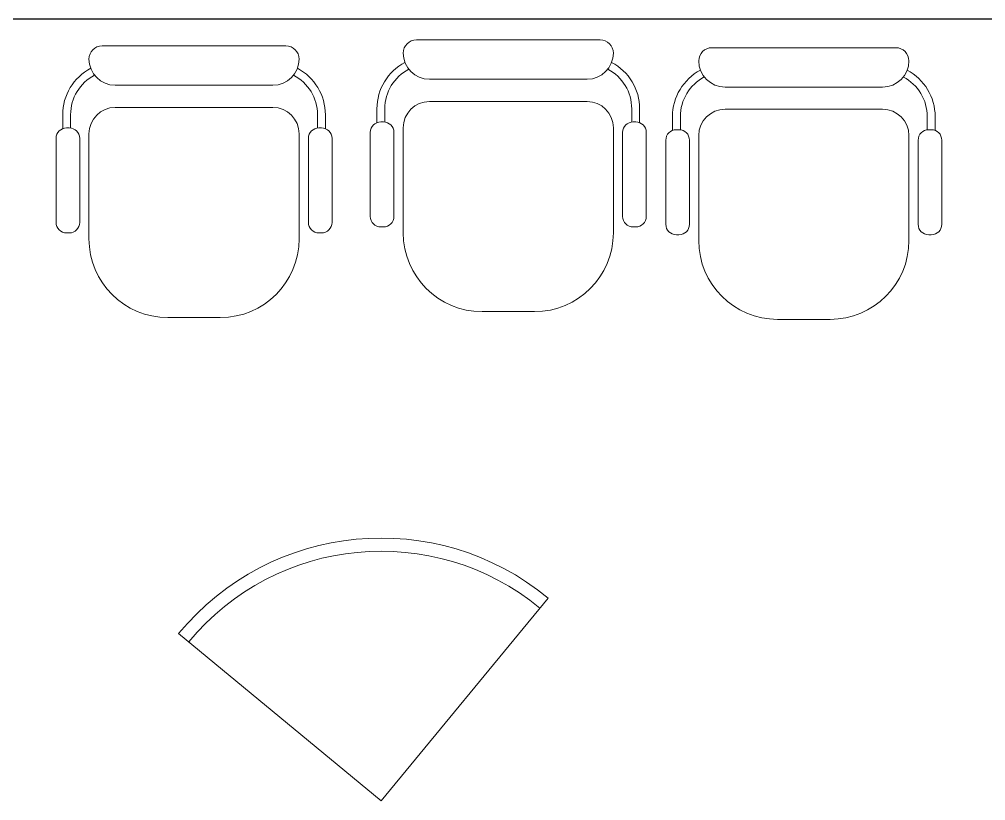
# Model space of a CAD drawing. Header units: millimetres. Extents: x -1911 to 4021, y -174 to 2851.
# Drawn here: x 3112.5 to 3311.2, y 1192.1 to 1352.8 of the extents above; entities that cross this region are included whole.
import ezdxf

# ---------------------------------------------------------------- set-up
doc = ezdxf.new("R2010")
doc.units = ezdxf.units.MM
doc.layers.add('ARREDI attrezzature - furniture', color=175, linetype='Continuous', lineweight=9)

msp = doc.modelspace()

# ---------------------------------------------------------------- linework, layer by layer
msp.add_line((3528.04, 1352.78), (2958.04, 1352.78))
at = {"layer": 'ARREDI attrezzature - furniture'}
for p, q in [((3167.3, 1347.32), (3129.5, 1347.32)), ((3231.91, 1348.55), (3194.11, 1348.55)), ((3292.67, 1346.94), (3254.87, 1346.94)), ((3292.67, 1346.94), (3254.87, 1346.94)), ((3292.67, 1346.94), (3254.87, 1346.94)), ((3292.67, 1346.94), (3254.87, 1346.94)), ((3126.8, 1344.62), (3126.8, 1344.62)), ((3126.8, 1344.62), (3126.8, 1344.62)), ((3126.8, 1344.62), (3126.8, 1344.62)), ((3170, 1344.62), (3170, 1344.62)), ((3170, 1344.62), (3170, 1344.62)), ((3170, 1344.62), (3170, 1344.62)), ((3252.17, 1344.24), (3252.17, 1344.24)), ((3252.17, 1344.24), (3252.17, 1344.24)), ((3252.17, 1344.24), (3252.17, 1344.24)), ((3252.17, 1344.24), (3252.17, 1344.24)), ((3252.17, 1344.24), (3252.17, 1344.24)), ((3252.17, 1344.24), (3252.17, 1344.24)), ((3295.37, 1344.24), (3295.37, 1344.24)), ((3295.37, 1344.24), (3295.37, 1344.24)), ((3295.37, 1344.24), (3295.37, 1344.24)), ((3295.37, 1344.24), (3295.37, 1344.24)), ((3295.37, 1344.24), (3295.37, 1344.24)), ((3295.37, 1344.24), (3295.37, 1344.24)), ((3132.2, 1339.22), (3164.6, 1339.22)), ((3132.2, 1339.22), (3164.6, 1339.22)), ((3132.2, 1339.22), (3164.6, 1339.22)), ((3132.2, 1339.22), (3164.6, 1339.22)), ((3132.2, 1339.22), (3164.6, 1339.22)), ((3132.2, 1339.22), (3164.6, 1339.22)), ((3196.81, 1340.45), (3229.21, 1340.45)), ((3196.81, 1340.45), (3229.21, 1340.45)), ((3196.81, 1340.45), (3229.21, 1340.45)), ((3196.81, 1340.45), (3229.21, 1340.45)), ((3196.81, 1340.45), (3229.21, 1340.45)), ((3196.81, 1340.45), (3229.21, 1340.45)), ((3257.57, 1338.84), (3289.97, 1338.84)), ((3257.57, 1338.84), (3289.97, 1338.84)), ((3257.57, 1338.84), (3289.97, 1338.84)), ((3257.57, 1338.84), (3289.97, 1338.84)), ((3257.57, 1338.84), (3289.97, 1338.84)), ((3257.57, 1338.84), (3289.97, 1338.84)), ((3229.21, 1335.89), (3196.81, 1335.89)), ((3229.21, 1335.89), (3196.81, 1335.89)), ((3229.21, 1335.89), (3196.81, 1335.89)), ((3229.21, 1335.89), (3196.81, 1335.89)), ((3229.21, 1335.89), (3196.81, 1335.89)), ((3229.21, 1335.89), (3196.81, 1335.89)), ((3121.4, 1333.16), (3121.4, 1330.31)), ((3121.4, 1333.16), (3121.4, 1330.31)), ((3121.4, 1333.16), (3121.4, 1330.31)), ((3121.4, 1333.16), (3121.4, 1330.31)), ((3121.4, 1333.16), (3121.4, 1330.31)), ((3121.4, 1333.16), (3121.4, 1330.31)), ((3123.02, 1333.16), (3123.02, 1330.44)), ((3123.02, 1333.16), (3123.02, 1330.44)), ((3123.02, 1333.16), (3123.02, 1330.44)), ((3123.02, 1333.16), (3123.02, 1330.44)), ((3123.02, 1333.16), (3123.02, 1330.44)), ((3123.02, 1333.16), (3123.02, 1330.44)), ((3164.6, 1334.66), (3132.2, 1334.66)), ((3164.6, 1334.66), (3132.2, 1334.66)), ((3164.6, 1334.66), (3132.2, 1334.66)), ((3164.6, 1334.66), (3132.2, 1334.66)), ((3164.6, 1334.66), (3132.2, 1334.66)), ((3164.6, 1334.66), (3132.2, 1334.66)), ((3173.78, 1333.16), (3173.78, 1330.44)), ((3173.78, 1333.16), (3173.78, 1330.44)), ((3173.78, 1333.16), (3173.78, 1330.44)), ((3173.78, 1333.16), (3173.78, 1330.44)), ((3173.78, 1333.16), (3173.78, 1330.44)), ((3173.78, 1333.16), (3173.78, 1330.44)), ((3175.4, 1333.16), (3175.4, 1330.31)), ((3175.4, 1333.16), (3175.4, 1330.31)), ((3175.4, 1333.16), (3175.4, 1330.31)), ((3175.4, 1333.16), (3175.4, 1330.31)), ((3175.4, 1333.16), (3175.4, 1330.31)), ((3175.4, 1333.16), (3175.4, 1330.31)), ((3186.01, 1334.39), (3186.01, 1331.54)), ((3186.01, 1334.39), (3186.01, 1331.54)), ((3186.01, 1334.39), (3186.01, 1331.54)), ((3186.01, 1334.39), (3186.01, 1331.54)), ((3186.01, 1334.39), (3186.01, 1331.54)), ((3186.01, 1334.39), (3186.01, 1331.54)), ((3187.63, 1334.39), (3187.63, 1331.67)), ((3187.63, 1334.39), (3187.63, 1331.67)), ((3187.63, 1334.39), (3187.63, 1331.67)), ((3187.63, 1334.39), (3187.63, 1331.67)), ((3187.63, 1334.39), (3187.63, 1331.67)), ((3187.63, 1334.39), (3187.63, 1331.67)), ((3238.39, 1334.39), (3238.39, 1331.67)), ((3238.39, 1334.39), (3238.39, 1331.67)), ((3238.39, 1334.39), (3238.39, 1331.67)), ((3238.39, 1334.39), (3238.39, 1331.67)), ((3238.39, 1334.39), (3238.39, 1331.67)), ((3238.39, 1334.39), (3238.39, 1331.67)), ((3240.01, 1334.39), (3240.01, 1331.54)), ((3240.01, 1334.39), (3240.01, 1331.54)), ((3240.01, 1334.39), (3240.01, 1331.54)), ((3240.01, 1334.39), (3240.01, 1331.54)), ((3240.01, 1334.39), (3240.01, 1331.54)), ((3240.01, 1334.39), (3240.01, 1331.54)), ((3289.97, 1334.29), (3257.57, 1334.29)), ((3289.97, 1334.29), (3257.57, 1334.29)), ((3289.97, 1334.29), (3257.57, 1334.29)), ((3289.97, 1334.29), (3257.57, 1334.29)), ((3289.97, 1334.29), (3257.57, 1334.29)), ((3289.97, 1334.29), (3257.57, 1334.29)), ((3186.8, 1331.69), (3187.34, 1331.69)), ((3186.8, 1331.69), (3187.34, 1331.69)), ((3186.8, 1331.69), (3187.34, 1331.69)), ((3186.8, 1331.69), (3187.34, 1331.69)), ((3186.8, 1331.69), (3187.34, 1331.69)), ((3186.8, 1331.69), (3187.34, 1331.69)), ((3239.22, 1331.69), (3238.68, 1331.69)), ((3239.22, 1331.69), (3238.68, 1331.69)), ((3239.22, 1331.69), (3238.68, 1331.69)), ((3239.22, 1331.69), (3238.68, 1331.69)), ((3239.22, 1331.69), (3238.68, 1331.69)), ((3239.22, 1331.69), (3238.68, 1331.69)), ((3246.77, 1332.79), (3246.77, 1329.94)), ((3246.77, 1332.79), (3246.77, 1329.94)), ((3246.77, 1332.79), (3246.77, 1329.94)), ((3246.77, 1332.79), (3246.77, 1329.94)), ((3246.77, 1332.79), (3246.77, 1329.94)), ((3246.77, 1332.79), (3246.77, 1329.94)), ((3248.39, 1332.79), (3248.39, 1330.07)), ((3248.39, 1332.79), (3248.39, 1330.07)), ((3248.39, 1332.79), (3248.39, 1330.07)), ((3248.39, 1332.79), (3248.39, 1330.07)), ((3248.39, 1332.79), (3248.39, 1330.07)), ((3248.39, 1332.79), (3248.39, 1330.07)), ((3299.15, 1332.79), (3299.15, 1330.07)), ((3299.15, 1332.79), (3299.15, 1330.07)), ((3299.15, 1332.79), (3299.15, 1330.07)), ((3299.15, 1332.79), (3299.15, 1330.07)), ((3299.15, 1332.79), (3299.15, 1330.07)), ((3299.15, 1332.79), (3299.15, 1330.07)), ((3300.77, 1332.79), (3300.77, 1329.94)), ((3300.77, 1332.79), (3300.77, 1329.94)), ((3300.77, 1332.79), (3300.77, 1329.94)), ((3300.77, 1332.79), (3300.77, 1329.94)), ((3300.77, 1332.79), (3300.77, 1329.94)), ((3300.77, 1332.79), (3300.77, 1329.94)), ((3122.2, 1330.46), (3122.74, 1330.46)), ((3122.2, 1330.46), (3122.74, 1330.46)), ((3122.2, 1330.46), (3122.74, 1330.46)), ((3122.2, 1330.46), (3122.74, 1330.46)), ((3122.2, 1330.46), (3122.74, 1330.46)), ((3122.2, 1330.46), (3122.74, 1330.46)), ((3126.8, 1329.26), (3126.8, 1307.66)), ((3126.8, 1329.26), (3126.8, 1307.66)), ((3126.8, 1329.26), (3126.8, 1307.66)), ((3126.8, 1329.26), (3126.8, 1307.66)), ((3126.8, 1329.26), (3126.8, 1307.66)), ((3126.8, 1329.26), (3126.8, 1307.66)), ((3170, 1307.66), (3170, 1329.26)), ((3170, 1307.66), (3170, 1329.26)), ((3170, 1307.66), (3170, 1329.26)), ((3170, 1307.66), (3170, 1329.26)), ((3170, 1307.66), (3170, 1329.26)), ((3170, 1307.66), (3170, 1329.26)), ((3174.61, 1330.46), (3174.07, 1330.46)), ((3174.61, 1330.46), (3174.07, 1330.46)), ((3174.61, 1330.46), (3174.07, 1330.46)), ((3174.61, 1330.46), (3174.07, 1330.46)), ((3174.61, 1330.46), (3174.07, 1330.46)), ((3174.61, 1330.46), (3174.07, 1330.46)), ((3184.64, 1312.25), (3184.64, 1329.53)), ((3184.64, 1312.25), (3184.64, 1329.53)), ((3184.64, 1312.25), (3184.64, 1329.53)), ((3184.64, 1312.25), (3184.64, 1329.53)), ((3184.64, 1312.25), (3184.64, 1329.53)), ((3184.64, 1312.25), (3184.64, 1329.53)), ((3189.5, 1329.53), (3189.5, 1312.25)), ((3189.5, 1329.53), (3189.5, 1312.25)), ((3189.5, 1329.53), (3189.5, 1312.25)), ((3189.5, 1329.53), (3189.5, 1312.25)), ((3189.5, 1329.53), (3189.5, 1312.25)), ((3189.5, 1329.53), (3189.5, 1312.25)), ((3191.41, 1330.49), (3191.41, 1308.89)), ((3191.41, 1330.49), (3191.41, 1308.89)), ((3191.41, 1330.49), (3191.41, 1308.89)), ((3191.41, 1330.49), (3191.41, 1308.89)), ((3191.41, 1330.49), (3191.41, 1308.89)), ((3191.41, 1330.49), (3191.41, 1308.89)), ((3234.61, 1308.89), (3234.61, 1330.49)), ((3234.61, 1308.89), (3234.61, 1330.49)), ((3234.61, 1308.89), (3234.61, 1330.49)), ((3234.61, 1308.89), (3234.61, 1330.49)), ((3234.61, 1308.89), (3234.61, 1330.49)), ((3234.61, 1308.89), (3234.61, 1330.49)), ((3236.52, 1329.53), (3236.52, 1312.25)), ((3236.52, 1329.53), (3236.52, 1312.25)), ((3236.52, 1329.53), (3236.52, 1312.25)), ((3236.52, 1329.53), (3236.52, 1312.25)), ((3236.52, 1329.53), (3236.52, 1312.25)), ((3236.52, 1329.53), (3236.52, 1312.25)), ((3241.38, 1312.25), (3241.38, 1329.53)), ((3241.38, 1312.25), (3241.38, 1329.53)), ((3241.38, 1312.25), (3241.38, 1329.53)), ((3241.38, 1312.25), (3241.38, 1329.53)), ((3241.38, 1312.25), (3241.38, 1329.53)), ((3241.38, 1312.25), (3241.38, 1329.53)), ((3247.56, 1330.09), (3248.1, 1330.09)), ((3247.56, 1330.09), (3248.1, 1330.09)), ((3247.56, 1330.09), (3248.1, 1330.09)), ((3247.56, 1330.09), (3248.1, 1330.09)), ((3247.56, 1330.09), (3248.1, 1330.09)), ((3247.56, 1330.09), (3248.1, 1330.09)), ((3299.98, 1330.09), (3299.44, 1330.09)), ((3299.98, 1330.09), (3299.44, 1330.09)), ((3299.98, 1330.09), (3299.44, 1330.09)), ((3299.98, 1330.09), (3299.44, 1330.09)), ((3299.98, 1330.09), (3299.44, 1330.09)), ((3299.98, 1330.09), (3299.44, 1330.09)), ((3120.04, 1311.02), (3120.04, 1328.3)), ((3120.04, 1311.02), (3120.04, 1328.3)), ((3120.04, 1311.02), (3120.04, 1328.3)), ((3120.04, 1311.02), (3120.04, 1328.3)), ((3120.04, 1311.02), (3120.04, 1328.3)), ((3120.04, 1311.02), (3120.04, 1328.3)), ((3124.9, 1328.3), (3124.9, 1311.02)), ((3124.9, 1328.3), (3124.9, 1311.02)), ((3124.9, 1328.3), (3124.9, 1311.02)), ((3124.9, 1328.3), (3124.9, 1311.02)), ((3124.9, 1328.3), (3124.9, 1311.02)), ((3124.9, 1328.3), (3124.9, 1311.02)), ((3171.91, 1328.3), (3171.91, 1311.02)), ((3171.91, 1328.3), (3171.91, 1311.02)), ((3171.91, 1328.3), (3171.91, 1311.02)), ((3171.91, 1328.3), (3171.91, 1311.02)), ((3171.91, 1328.3), (3171.91, 1311.02)), ((3171.91, 1328.3), (3171.91, 1311.02)), ((3176.77, 1311.02), (3176.77, 1328.3)), ((3176.77, 1311.02), (3176.77, 1328.3)), ((3176.77, 1311.02), (3176.77, 1328.3)), ((3176.77, 1311.02), (3176.77, 1328.3)), ((3176.77, 1311.02), (3176.77, 1328.3)), ((3176.77, 1311.02), (3176.77, 1328.3)), ((3245.4, 1310.65), (3245.4, 1327.93)), ((3245.4, 1310.65), (3245.4, 1327.93)), ((3245.4, 1310.65), (3245.4, 1327.93)), ((3245.4, 1310.65), (3245.4, 1327.93)), ((3245.4, 1310.65), (3245.4, 1327.93)), ((3245.4, 1310.65), (3245.4, 1327.93)), ((3250.26, 1327.93), (3250.26, 1310.65)), ((3250.26, 1327.93), (3250.26, 1310.65)), ((3250.26, 1327.93), (3250.26, 1310.65)), ((3250.26, 1327.93), (3250.26, 1310.65)), ((3250.26, 1327.93), (3250.26, 1310.65)), ((3250.26, 1327.93), (3250.26, 1310.65)), ((3252.17, 1328.89), (3252.17, 1307.29)), ((3252.17, 1328.89), (3252.17, 1307.29)), ((3252.17, 1328.89), (3252.17, 1307.29)), ((3252.17, 1328.89), (3252.17, 1307.29)), ((3252.17, 1328.89), (3252.17, 1307.29)), ((3252.17, 1328.89), (3252.17, 1307.29)), ((3295.37, 1307.29), (3295.37, 1328.89)), ((3295.37, 1307.29), (3295.37, 1328.89)), ((3295.37, 1307.29), (3295.37, 1328.89)), ((3295.37, 1307.29), (3295.37, 1328.89)), ((3295.37, 1307.29), (3295.37, 1328.89)), ((3295.37, 1307.29), (3295.37, 1328.89)), ((3297.28, 1327.93), (3297.28, 1310.65)), ((3297.28, 1327.93), (3297.28, 1310.65)), ((3297.28, 1327.93), (3297.28, 1310.65)), ((3297.28, 1327.93), (3297.28, 1310.65)), ((3297.28, 1327.93), (3297.28, 1310.65)), ((3297.28, 1327.93), (3297.28, 1310.65)), ((3302.14, 1310.65), (3302.14, 1327.93)), ((3302.14, 1310.65), (3302.14, 1327.93)), ((3302.14, 1310.65), (3302.14, 1327.93)), ((3302.14, 1310.65), (3302.14, 1327.93)), ((3302.14, 1310.65), (3302.14, 1327.93)), ((3302.14, 1310.65), (3302.14, 1327.93)), ((3187.34, 1310.09), (3186.8, 1310.09)), ((3187.34, 1310.09), (3186.8, 1310.09)), ((3187.34, 1310.09), (3186.8, 1310.09)), ((3187.34, 1310.09), (3186.8, 1310.09)), ((3187.34, 1310.09), (3186.8, 1310.09)), ((3187.34, 1310.09), (3186.8, 1310.09)), ((3238.68, 1310.09), (3239.22, 1310.09)), ((3238.68, 1310.09), (3239.22, 1310.09)), ((3238.68, 1310.09), (3239.22, 1310.09)), ((3238.68, 1310.09), (3239.22, 1310.09)), ((3238.68, 1310.09), (3239.22, 1310.09)), ((3238.68, 1310.09), (3239.22, 1310.09)), ((3122.74, 1308.86), (3122.2, 1308.86)), ((3122.74, 1308.86), (3122.2, 1308.86)), ((3122.74, 1308.86), (3122.2, 1308.86)), ((3122.74, 1308.86), (3122.2, 1308.86)), ((3122.74, 1308.86), (3122.2, 1308.86)), ((3122.74, 1308.86), (3122.2, 1308.86)), ((3174.07, 1308.86), (3174.61, 1308.86)), ((3174.07, 1308.86), (3174.61, 1308.86)), ((3174.07, 1308.86), (3174.61, 1308.86)), ((3174.07, 1308.86), (3174.61, 1308.86)), ((3174.07, 1308.86), (3174.61, 1308.86)), ((3174.07, 1308.86), (3174.61, 1308.86)), ((3248.1, 1308.49), (3247.56, 1308.49)), ((3248.1, 1308.49), (3247.56, 1308.49)), ((3248.1, 1308.49), (3247.56, 1308.49)), ((3248.1, 1308.49), (3247.56, 1308.49)), ((3248.1, 1308.49), (3247.56, 1308.49)), ((3248.1, 1308.49), (3247.56, 1308.49)), ((3299.44, 1308.49), (3299.98, 1308.49)), ((3299.44, 1308.49), (3299.98, 1308.49)), ((3299.44, 1308.49), (3299.98, 1308.49)), ((3299.44, 1308.49), (3299.98, 1308.49)), ((3299.44, 1308.49), (3299.98, 1308.49)), ((3299.44, 1308.49), (3299.98, 1308.49)), ((3143, 1291.46), (3153.8, 1291.46)), ((3143, 1291.46), (3153.8, 1291.46)), ((3143, 1291.46), (3153.8, 1291.46)), ((3143, 1291.46), (3153.8, 1291.46)), ((3143, 1291.46), (3153.8, 1291.46)), ((3143, 1291.46), (3153.8, 1291.46)), ((3207.61, 1292.69), (3218.41, 1292.69)), ((3207.61, 1292.69), (3218.41, 1292.69)), ((3207.61, 1292.69), (3218.41, 1292.69)), ((3207.61, 1292.69), (3218.41, 1292.69)), ((3207.61, 1292.69), (3218.41, 1292.69)), ((3207.61, 1292.69), (3218.41, 1292.69)), ((3268.37, 1291.09), (3279.17, 1291.09)), ((3268.37, 1291.09), (3279.17, 1291.09)), ((3268.37, 1291.09), (3279.17, 1291.09)), ((3268.37, 1291.09), (3279.17, 1291.09)), ((3268.37, 1291.09), (3279.17, 1291.09)), ((3268.37, 1291.09), (3279.17, 1291.09)), ((3186.87, 1192.14), (3221.22, 1233.79)), ((3145.22, 1226.49), (3186.87, 1192.14))]:
    msp.add_line(p, q, dxfattribs=at)
for centre, radius, start, end in [((3129.5, 1344.62), 2.7, 90, 180), ((3129.5, 1344.62), 2.7, 90, 180), ((3129.5, 1344.62), 2.7, 90, 180), ((3129.5, 1344.62), 2.7, 90, 180), ((3167.3, 1344.62), 2.7, 0, 90), ((3167.3, 1344.62), 2.7, 0, 90), ((3167.3, 1344.62), 2.7, 0, 90), ((3167.3, 1344.62), 2.7, 0, 90), ((3194.11, 1345.85), 2.7, 90, 180), ((3231.91, 1345.85), 2.7, 0, 90), ((3196.81, 1345.85), 5.4, 180, 270), ((3196.81, 1345.85), 5.4, 180, 270), ((3196.81, 1345.85), 5.4, 180, 270), ((3196.81, 1345.85), 5.4, 180, 270), ((3196.81, 1345.85), 5.4, 180, 270), ((3196.81, 1345.85), 5.4, 180, 270), ((3229.21, 1345.85), 5.4, 270, 0), ((3229.21, 1345.85), 5.4, 270, 0), ((3229.21, 1345.85), 5.4, 270, 0), ((3229.21, 1345.85), 5.4, 270, 0), ((3229.21, 1345.85), 5.4, 270, 0), ((3229.21, 1345.85), 5.4, 270, 0), ((3254.87, 1344.24), 2.7, 90, 180), ((3254.87, 1344.24), 2.7, 90, 180), ((3254.87, 1344.24), 2.7, 90, 180), ((3254.87, 1344.24), 2.7, 90, 180), ((3254.87, 1344.24), 2.7, 90, 180), ((3254.87, 1344.24), 2.7, 90, 180), ((3292.67, 1344.24), 2.7, 0, 90), ((3292.67, 1344.24), 2.7, 0, 90), ((3292.67, 1344.24), 2.7, 0, 90), ((3292.67, 1344.24), 2.7, 0, 90), ((3292.67, 1344.24), 2.7, 0, 90), ((3292.67, 1344.24), 2.7, 0, 90), ((3132.2, 1344.62), 5.4, 180, 270), ((3132.2, 1344.62), 5.4, 180, 270), ((3132.2, 1344.62), 5.4, 180, 270), ((3132.2, 1344.62), 5.4, 180, 270), ((3132.2, 1344.62), 5.4, 180, 270), ((3132.2, 1344.62), 5.4, 180, 270), ((3164.6, 1344.62), 5.4, 270, 0), ((3164.6, 1344.62), 5.4, 270, 0), ((3164.6, 1344.62), 5.4, 270, 0), ((3164.6, 1344.62), 5.4, 270, 0), ((3164.6, 1344.62), 5.4, 270, 0), ((3164.6, 1344.62), 5.4, 270, 0), ((3196.81, 1334.39), 10.8, 117.8806, 180), ((3196.81, 1334.39), 10.8, 117.8806, 180), ((3196.81, 1334.39), 10.8, 117.8806, 180), ((3196.81, 1334.39), 10.8, 117.8806, 180), ((3196.81, 1334.39), 10.8, 117.8806, 180), ((3196.81, 1334.39), 10.8, 117.8806, 180), ((3229.21, 1334.39), 10.8, 0, 62.1194), ((3229.21, 1334.39), 10.8, 0, 62.1194), ((3229.21, 1334.39), 10.8, 0, 62.1194), ((3229.21, 1334.39), 10.8, 0, 62.1194), ((3229.21, 1334.39), 10.8, 0, 62.1194), ((3229.21, 1334.39), 10.8, 0, 62.1194), ((3257.57, 1344.24), 5.4, 180, 270), ((3257.57, 1344.24), 5.4, 180, 270), ((3257.57, 1344.24), 5.4, 180, 270), ((3257.57, 1344.24), 5.4, 180, 270), ((3257.57, 1344.24), 5.4, 180, 270), ((3257.57, 1344.24), 5.4, 180, 270), ((3289.97, 1344.24), 5.4, 270, 0), ((3289.97, 1344.24), 5.4, 270, 0), ((3289.97, 1344.24), 5.4, 270, 0), ((3289.97, 1344.24), 5.4, 270, 0), ((3289.97, 1344.24), 5.4, 270, 0), ((3289.97, 1344.24), 5.4, 270, 0), ((3132.2, 1333.16), 10.8, 117.8806, 180), ((3132.2, 1333.16), 10.8, 117.8806, 180), ((3132.2, 1333.16), 10.8, 117.8806, 180), ((3132.2, 1333.16), 10.8, 117.8806, 180), ((3132.2, 1333.16), 10.8, 117.8806, 180), ((3132.2, 1333.16), 10.8, 117.8806, 180), ((3132.2, 1333.16), 9.18, 117.6195, 180), ((3132.2, 1333.16), 9.18, 117.6195, 180), ((3132.2, 1333.16), 9.18, 117.6195, 180), ((3132.2, 1333.16), 9.18, 117.6195, 180), ((3132.2, 1333.16), 9.18, 117.6195, 180), ((3132.2, 1333.16), 9.18, 117.6195, 180), ((3164.6, 1333.16), 9.18, 0, 62.3805), ((3164.6, 1333.16), 9.18, 0, 62.3805), ((3164.6, 1333.16), 9.18, 0, 62.3805), ((3164.6, 1333.16), 9.18, 0, 62.3805), ((3164.6, 1333.16), 9.18, 0, 62.3805), ((3164.6, 1333.16), 9.18, 0, 62.3805), ((3164.6, 1333.16), 10.8, 0, 62.1194), ((3164.6, 1333.16), 10.8, 0, 62.1194), ((3164.6, 1333.16), 10.8, 0, 62.1194), ((3164.6, 1333.16), 10.8, 0, 62.1194), ((3164.6, 1333.16), 10.8, 0, 62.1194), ((3164.6, 1333.16), 10.8, 0, 62.1194), ((3196.81, 1334.39), 9.18, 117.6195, 180), ((3196.81, 1334.39), 9.18, 117.6195, 180), ((3196.81, 1334.39), 9.18, 117.6195, 180), ((3196.81, 1334.39), 9.18, 117.6195, 180), ((3196.81, 1334.39), 9.18, 117.6195, 180), ((3196.81, 1334.39), 9.18, 117.6195, 180), ((3229.21, 1334.39), 9.18, 0, 62.3805), ((3229.21, 1334.39), 9.18, 0, 62.3805), ((3229.21, 1334.39), 9.18, 0, 62.3805), ((3229.21, 1334.39), 9.18, 0, 62.3805), ((3229.21, 1334.39), 9.18, 0, 62.3805), ((3229.21, 1334.39), 9.18, 0, 62.3805), ((3257.57, 1332.79), 10.8, 117.8806, 180), ((3257.57, 1332.79), 10.8, 117.8806, 180), ((3257.57, 1332.79), 10.8, 117.8806, 180), ((3257.57, 1332.79), 10.8, 117.8806, 180), ((3257.57, 1332.79), 10.8, 117.8806, 180), ((3257.57, 1332.79), 10.8, 117.8806, 180), ((3289.97, 1332.79), 10.8, 0, 62.1194), ((3289.97, 1332.79), 10.8, 0, 62.1194), ((3289.97, 1332.79), 10.8, 0, 62.1194), ((3289.97, 1332.79), 10.8, 0, 62.1194), ((3289.97, 1332.79), 10.8, 0, 62.1194), ((3289.97, 1332.79), 10.8, 0, 62.1194), ((3257.57, 1332.79), 9.18, 117.6195, 180), ((3257.57, 1332.79), 9.18, 117.6195, 180), ((3257.57, 1332.79), 9.18, 117.6195, 180), ((3257.57, 1332.79), 9.18, 117.6195, 180), ((3257.57, 1332.79), 9.18, 117.6195, 180), ((3257.57, 1332.79), 9.18, 117.6195, 180), ((3289.97, 1332.79), 9.18, 0, 62.3805), ((3289.97, 1332.79), 9.18, 0, 62.3805), ((3289.97, 1332.79), 9.18, 0, 62.3805), ((3289.97, 1332.79), 9.18, 0, 62.3805), ((3289.97, 1332.79), 9.18, 0, 62.3805), ((3289.97, 1332.79), 9.18, 0, 62.3805), ((3196.81, 1330.49), 5.4, 90, 180), ((3196.81, 1330.49), 5.4, 90, 180), ((3196.81, 1330.49), 5.4, 90, 180), ((3196.81, 1330.49), 5.4, 90, 180), ((3196.81, 1330.49), 5.4, 90, 180), ((3196.81, 1330.49), 5.4, 90, 180), ((3229.21, 1330.49), 5.4, 0, 90), ((3229.21, 1330.49), 5.4, 0, 90), ((3229.21, 1330.49), 5.4, 0, 90), ((3229.21, 1330.49), 5.4, 0, 90), ((3229.21, 1330.49), 5.4, 0, 90), ((3229.21, 1330.49), 5.4, 0, 90), ((3132.2, 1329.26), 5.4, 90, 180), ((3132.2, 1329.26), 5.4, 90, 180), ((3132.2, 1329.26), 5.4, 90, 180), ((3132.2, 1329.26), 5.4, 90, 180), ((3132.2, 1329.26), 5.4, 90, 180), ((3132.2, 1329.26), 5.4, 90, 180), ((3164.6, 1329.26), 5.4, 0, 90), ((3164.6, 1329.26), 5.4, 0, 90), ((3164.6, 1329.26), 5.4, 0, 90), ((3164.6, 1329.26), 5.4, 0, 90), ((3164.6, 1329.26), 5.4, 0, 90), ((3164.6, 1329.26), 5.4, 0, 90), ((3257.57, 1328.89), 5.4, 90, 180), ((3257.57, 1328.89), 5.4, 90, 180), ((3257.57, 1328.89), 5.4, 90, 180), ((3257.57, 1328.89), 5.4, 90, 180), ((3257.57, 1328.89), 5.4, 90, 180), ((3257.57, 1328.89), 5.4, 90, 180), ((3289.97, 1328.89), 5.4, 0, 90), ((3289.97, 1328.89), 5.4, 0, 90), ((3289.97, 1328.89), 5.4, 0, 90), ((3289.97, 1328.89), 5.4, 0, 90), ((3289.97, 1328.89), 5.4, 0, 90), ((3289.97, 1328.89), 5.4, 0, 90), ((3186.8, 1329.53), 2.16, 90, 180), ((3186.8, 1329.53), 2.16, 90, 180), ((3186.8, 1329.53), 2.16, 90, 180), ((3186.8, 1329.53), 2.16, 90, 180), ((3186.8, 1329.53), 2.16, 90, 180), ((3186.8, 1329.53), 2.16, 90, 180), ((3187.34, 1329.53), 2.16, 0, 90), ((3187.34, 1329.53), 2.16, 0, 90), ((3187.34, 1329.53), 2.16, 0, 90), ((3187.34, 1329.53), 2.16, 0, 90), ((3187.34, 1329.53), 2.16, 0, 90), ((3187.34, 1329.53), 2.16, 0, 90), ((3238.68, 1329.53), 2.16, 90, 180), ((3238.68, 1329.53), 2.16, 90, 180), ((3238.68, 1329.53), 2.16, 90, 180), ((3238.68, 1329.53), 2.16, 90, 180), ((3238.68, 1329.53), 2.16, 90, 180), ((3238.68, 1329.53), 2.16, 90, 180), ((3239.22, 1329.53), 2.16, 0, 90), ((3239.22, 1329.53), 2.16, 0, 90), ((3239.22, 1329.53), 2.16, 0, 90), ((3239.22, 1329.53), 2.16, 0, 90), ((3239.22, 1329.53), 2.16, 0, 90), ((3239.22, 1329.53), 2.16, 0, 90), ((3122.2, 1328.3), 2.16, 90, 180), ((3122.2, 1328.3), 2.16, 90, 180), ((3122.2, 1328.3), 2.16, 90, 180), ((3122.2, 1328.3), 2.16, 90, 180), ((3122.2, 1328.3), 2.16, 90, 180), ((3122.2, 1328.3), 2.16, 90, 180), ((3122.74, 1328.3), 2.16, 0, 90), ((3122.74, 1328.3), 2.16, 0, 90), ((3122.74, 1328.3), 2.16, 0, 90), ((3122.74, 1328.3), 2.16, 0, 90), ((3122.74, 1328.3), 2.16, 0, 90), ((3122.74, 1328.3), 2.16, 0, 90), ((3174.07, 1328.3), 2.16, 90, 180), ((3174.07, 1328.3), 2.16, 90, 180), ((3174.07, 1328.3), 2.16, 90, 180), ((3174.07, 1328.3), 2.16, 90, 180), ((3174.07, 1328.3), 2.16, 90, 180), ((3174.07, 1328.3), 2.16, 90, 180), ((3174.61, 1328.3), 2.16, 0, 90), ((3174.61, 1328.3), 2.16, 0, 90), ((3174.61, 1328.3), 2.16, 0, 90), ((3174.61, 1328.3), 2.16, 0, 90), ((3174.61, 1328.3), 2.16, 0, 90), ((3174.61, 1328.3), 2.16, 0, 90), ((3247.56, 1327.93), 2.16, 90, 180), ((3247.56, 1327.93), 2.16, 90, 180), ((3247.56, 1327.93), 2.16, 90, 180), ((3247.56, 1327.93), 2.16, 90, 180), ((3247.56, 1327.93), 2.16, 90, 180), ((3247.56, 1327.93), 2.16, 90, 180), ((3248.1, 1327.93), 2.16, 0, 90), ((3248.1, 1327.93), 2.16, 0, 90), ((3248.1, 1327.93), 2.16, 0, 90), ((3248.1, 1327.93), 2.16, 0, 90), ((3248.1, 1327.93), 2.16, 0, 90), ((3248.1, 1327.93), 2.16, 0, 90), ((3299.44, 1327.93), 2.16, 90, 180), ((3299.44, 1327.93), 2.16, 90, 180), ((3299.44, 1327.93), 2.16, 90, 180), ((3299.44, 1327.93), 2.16, 90, 180), ((3299.44, 1327.93), 2.16, 90, 180), ((3299.44, 1327.93), 2.16, 90, 180), ((3299.98, 1327.93), 2.16, 0, 90), ((3299.98, 1327.93), 2.16, 0, 90), ((3299.98, 1327.93), 2.16, 0, 90), ((3299.98, 1327.93), 2.16, 0, 90), ((3299.98, 1327.93), 2.16, 0, 90), ((3299.98, 1327.93), 2.16, 0, 90), ((3186.8, 1312.25), 2.16, 180, 270), ((3186.8, 1312.25), 2.16, 180, 270), ((3186.8, 1312.25), 2.16, 180, 270), ((3186.8, 1312.25), 2.16, 180, 270), ((3186.8, 1312.25), 2.16, 180, 270), ((3186.8, 1312.25), 2.16, 180, 270), ((3187.34, 1312.25), 2.16, 270, 0), ((3187.34, 1312.25), 2.16, 270, 0), ((3187.34, 1312.25), 2.16, 270, 0), ((3187.34, 1312.25), 2.16, 270, 0), ((3187.34, 1312.25), 2.16, 270, 0), ((3187.34, 1312.25), 2.16, 270, 0), ((3238.68, 1312.25), 2.16, 180, 270), ((3238.68, 1312.25), 2.16, 180, 270), ((3238.68, 1312.25), 2.16, 180, 270), ((3238.68, 1312.25), 2.16, 180, 270), ((3238.68, 1312.25), 2.16, 180, 270), ((3238.68, 1312.25), 2.16, 180, 270), ((3239.22, 1312.25), 2.16, 270, 0), ((3239.22, 1312.25), 2.16, 270, 0), ((3239.22, 1312.25), 2.16, 270, 0), ((3239.22, 1312.25), 2.16, 270, 0), ((3239.22, 1312.25), 2.16, 270, 0), ((3239.22, 1312.25), 2.16, 270, 0), ((3122.2, 1311.02), 2.16, 180, 270), ((3122.2, 1311.02), 2.16, 180, 270), ((3122.2, 1311.02), 2.16, 180, 270), ((3122.2, 1311.02), 2.16, 180, 270), ((3122.2, 1311.02), 2.16, 180, 270), ((3122.2, 1311.02), 2.16, 180, 270), ((3122.74, 1311.02), 2.16, 270, 0), ((3122.74, 1311.02), 2.16, 270, 0), ((3122.74, 1311.02), 2.16, 270, 0), ((3122.74, 1311.02), 2.16, 270, 0), ((3122.74, 1311.02), 2.16, 270, 0), ((3122.74, 1311.02), 2.16, 270, 0), ((3174.07, 1311.02), 2.16, 180, 270), ((3174.07, 1311.02), 2.16, 180, 270), ((3174.07, 1311.02), 2.16, 180, 270), ((3174.07, 1311.02), 2.16, 180, 270), ((3174.07, 1311.02), 2.16, 180, 270), ((3174.07, 1311.02), 2.16, 180, 270), ((3174.61, 1311.02), 2.16, 270, 0), ((3174.61, 1311.02), 2.16, 270, 0), ((3174.61, 1311.02), 2.16, 270, 0), ((3174.61, 1311.02), 2.16, 270, 0), ((3174.61, 1311.02), 2.16, 270, 0), ((3174.61, 1311.02), 2.16, 270, 0), ((3247.56, 1310.65), 2.16, 180, 270), ((3247.56, 1310.65), 2.16, 180, 270), ((3247.56, 1310.65), 2.16, 180, 270), ((3247.56, 1310.65), 2.16, 180, 270), ((3247.56, 1310.65), 2.16, 180, 270), ((3247.56, 1310.65), 2.16, 180, 270), ((3248.1, 1310.65), 2.16, 270, 0), ((3248.1, 1310.65), 2.16, 270, 0), ((3248.1, 1310.65), 2.16, 270, 0), ((3248.1, 1310.65), 2.16, 270, 0), ((3248.1, 1310.65), 2.16, 270, 0), ((3248.1, 1310.65), 2.16, 270, 0), ((3299.44, 1310.65), 2.16, 180, 270), ((3299.44, 1310.65), 2.16, 180, 270), ((3299.44, 1310.65), 2.16, 180, 270), ((3299.44, 1310.65), 2.16, 180, 270), ((3299.44, 1310.65), 2.16, 180, 270), ((3299.44, 1310.65), 2.16, 180, 270), ((3299.98, 1310.65), 2.16, 270, 0), ((3299.98, 1310.65), 2.16, 270, 0), ((3299.98, 1310.65), 2.16, 270, 0), ((3299.98, 1310.65), 2.16, 270, 0), ((3299.98, 1310.65), 2.16, 270, 0), ((3299.98, 1310.65), 2.16, 270, 0), ((3143, 1307.66), 16.2, 180, 270), ((3143, 1307.66), 16.2, 180, 270), ((3143, 1307.66), 16.2, 180, 270), ((3143, 1307.66), 16.2, 180, 270), ((3143, 1307.66), 16.2, 180, 270), ((3143, 1307.66), 16.2, 180, 270), ((3153.8, 1307.66), 16.2, 270, 0), ((3153.8, 1307.66), 16.2, 270, 0), ((3153.8, 1307.66), 16.2, 270, 0), ((3153.8, 1307.66), 16.2, 270, 0), ((3153.8, 1307.66), 16.2, 270, 0), ((3153.8, 1307.66), 16.2, 270, 0), ((3207.61, 1308.89), 16.2, 180, 270), ((3207.61, 1308.89), 16.2, 180, 270), ((3207.61, 1308.89), 16.2, 180, 270), ((3207.61, 1308.89), 16.2, 180, 270), ((3207.61, 1308.89), 16.2, 180, 270), ((3207.61, 1308.89), 16.2, 180, 270), ((3218.41, 1308.89), 16.2, 270, 0), ((3218.41, 1308.89), 16.2, 270, 0), ((3218.41, 1308.89), 16.2, 270, 0), ((3218.41, 1308.89), 16.2, 270, 0), ((3218.41, 1308.89), 16.2, 270, 0), ((3218.41, 1308.89), 16.2, 270, 0), ((3268.37, 1307.29), 16.2, 180, 270), ((3268.37, 1307.29), 16.2, 180, 270), ((3268.37, 1307.29), 16.2, 180, 270), ((3268.37, 1307.29), 16.2, 180, 270), ((3268.37, 1307.29), 16.2, 180, 270), ((3268.37, 1307.29), 16.2, 180, 270), ((3279.17, 1307.29), 16.2, 270, 0), ((3279.17, 1307.29), 16.2, 270, 0), ((3279.17, 1307.29), 16.2, 270, 0), ((3279.17, 1307.29), 16.2, 270, 0), ((3279.17, 1307.29), 16.2, 270, 0), ((3279.17, 1307.29), 16.2, 270, 0), ((3186.87, 1192.14), 53.99, 50.4913, 140.4913), ((3186.87, 1192.14), 51.29, 50.4913, 140.4913)]:
    msp.add_arc(centre, radius, start, end, dxfattribs=at)

doc.saveas('drawing.dxf')
